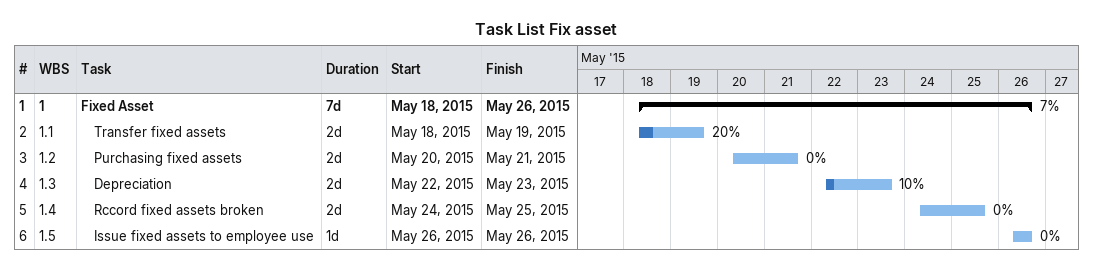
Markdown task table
Task List Fix asset

| ID | WBS | Task | Duration | Start | Finish | % complete |
|---|---|---|---|---|---|---|
| 1 | 1 | **Fixed Asset** | 7d | 2015-05-18 | 2015-05-26 | 7 |
| 2 | 1.1 | Transfer fixed assets | 2d | 2015-05-18 | 2015-05-19 | 20 |
| 3 | 1.2 | Purchasing fixed assets | 2d | 2015-05-20 | 2015-05-21 | 0 |
| 4 | 1.3 | Depreciation | 2d | 2015-05-22 | 2015-05-23 | 10 |
| 5 | 1.4 | Rccord fixed assets broken | 2d | 2015-05-24 | 2015-05-25 | 0 |
| 6 | 1.5 | Issue fixed assets to employee use | 1d | 2015-05-26 | 2015-05-26 | 0 |
